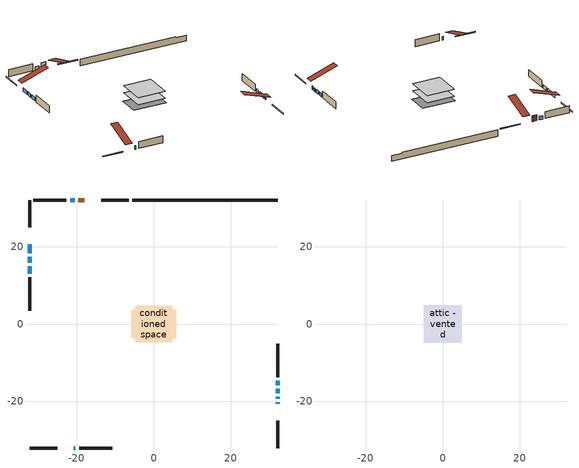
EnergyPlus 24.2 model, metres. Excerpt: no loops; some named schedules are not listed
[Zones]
conditioned space
 floor outside (Floor1 construction): -0.79,-0.79 -0.79,0.79 0.79,0.79 0.79,-0.79 z0.45
 floor adiabatic (AdiabaticFloorConstruction): -4.78,-4.78 -4.78,4.78 4.78,4.78 4.78,-4.78 z0.45
 floor foundation (Slab1 construction): -5.79,-3.66 -5.79,3.66 5.79,3.66 5.79,-3.66 z-1.78
 wall outside (RimJoist1 construction): -6.54,32.19 -13.63,32.19 / -32.19,-32.19 -25.1,-32.19 / -32.19,32.19 -32.19,25.1 / 32.19,-32.19 32.19,-25.1 z0.45:0.75
 wall outside (AdiabaticWallConstruction 1): -17.99,32.19 -19.6,32.19 z0.45:2.48
 wall outside (AdiabaticWallConstruction): -20.53,32.19 -21.72,32.19 / -20.74,-32.19 -20.32,-32.19 / 32.19,-20.74 32.19,-20.32 / -32.19,20.74 -32.19,18.36 / -32.19,17.44 -32.19,15.94 / -32.19,15.01 -32.19,13.01 / 32.19,-19.4 32.19,-18.91 / 32.19,-17.98 32.19,-16.78 / 32.19,-15.86 32.19,-14.71 z0.45:1.67
 wall outside (Wall1 construction): -22.65,32.19 -31.26,32.19 / -19.4,-32.19 -10.79,-32.19 / -32.19,12.08 -32.19,3.47 / 32.19,-13.78 32.19,-5.18 z0.45:2.89
 wall foundation (FoundationWall1 construction): -5.61,32.19,-1.78 -5.61,32.19,0.45 28.41,32.19,0.45 28.41,32.19,0.18 32.19,32.19,0.18 32.19,32.19,-1.78
 window (WindowConstruction): -20.53,32.19 -21.72,32.19 z0.45:1.67
 window (WindowConstruction 7): -20.74,-32.19 -20.33,-32.19 z0.45:1.67
 window (WindowConstruction 8): 32.19,-20.74 32.19,-20.33 z0.45:1.67
 window (WindowConstruction 1): -32.19,20.74 -32.19,18.36 z0.45:1.67
 window (WindowConstruction 2): -32.19,17.44 -32.19,15.94 z0.45:1.67
 window (WindowConstruction 3): -32.19,15.01 -32.19,13.01 z0.45:1.67
 window (WindowConstruction 4): 32.19,-19.4 32.19,-18.91 z0.45:1.67
 window (WindowConstruction 5): 32.19,-17.98 32.19,-16.78 z0.45:1.67
 window (WindowConstruction 6): 32.19,-15.86 32.19,-14.71 z0.45:1.67
 door (Door): -17.99,32.19 -19.6,32.19 z0.45:2.48
 ceiling adiabatic (AdiabaticFloorConstruction): 4.78,-4.78 4.78,4.78 -4.78,4.78 -4.78,-4.78 z0.45
attic - vented
 floor to conditioned space (Floor2 construction Reversed): -4.88,-4.88 -4.88,4.88 4.88,4.88 4.88,-4.88 z2.89
 roof outside (Roof1 construction): -17.06,32.19,2.89 -17.06,22.69,6.06 -14.56,22.69,6.06 -14.56,32.19,2.89; -21.67,-32.19,2.89 -21.67,-22.69,6.06 -24.17,-22.69,6.06 -24.17,-32.19,2.89; -32.19,21.67,2.89 -22.69,21.67,6.06 -22.69,24.17,6.06 -32.19,24.17,2.89; 32.19,-21.67,2.89 22.69,-21.67,6.06 22.69,-24.17,6.06 32.19,-24.17,2.89
[Building]
Building 1: Terrain=Suburbs
[Site:Location]
Saskatoon Intl AP_SK: Latitude {deg}=52.17; Longitude {deg}=-106.7; Time Zone {hr}=-6; Elevation {m}=504; Keep Site Location Information=Yes
[Site:GroundTemperature:Shallow]
-3.29371, -5.9198, -6.13011, -4.88389, 0.118965, 5.09852, 9.41553, 12.1502, 12.3826, 10.1583, 5.95142, 1.12462
[Site:WaterMainsTemperature]
Calculation Method=Schedule; Temperature Schedule=mains temperature schedule
[Material] Roughness=Rough; Thermal Absorptance=0.9
Name | Thickness {m} | Conductivity {W/m-K} | Density {kg/m3} | Specific Heat {J/kg-K} | Solar Absorptance | Visible Absorptance
asphalt or fiberglass shingles | 0.00635 | 0.162714 | 1121.4 | 1465.45 | 0.84 | 0.84
ceiling loosefill ins | 0.254 | 0.0480833 | 16.02 | 1046.75 | 0.7 | 0.7
ceiling stud and cavity | 0.1397 | 0.119845 | 65.682 | 1177.47 | 0.7 | 0.7
concrete 4.0 in. | 0.1016 | 1.803125 | 2242.8 | 837.4 | 0.7 | 0.7
concrete 8.0 in. | 0.2032 | 1.803125 | 2242.8 | 837.4 | 0.7 | 0.7
door material | 0.04445 | 0.0451087 | 512.64 | 1214.23 | 0.7 | 0.7
exterior vertical ins | 0.0457286 | 0.029427 | 32.04 | 1214.23 | 0.7 | 0.7
floor covering | 0.0127 | 0.0433444 | 54.468 | 1339.84 | 0.6 | 0.6
floor rigid ins; rim joist rigid ins; wall rigid ins | 0.051816 | 0.029427 | 32.04 | 1214.23 | 0.7 | 0.7
floor rigid ins 1; wall rigid ins 1 | 0.512978 | 0.029427 | 32.04 | 1214.23 | 0.7 | 0.7
floor stud and cavity | 0.1397 | 0.574091 | 92.3553 | 1139.71 | 0.7 | 0.7
floor stud and cavity 1 | 0.1397 | 1.75129 | 37.0049 | 1207.88 | 0.7 | 0.7
furniture material conditioned space 1 | 0.1524 | 0.115458 | 640.8 | 1214.23 | 0.6 | 0.6
gypsum board | 0.0127 | 0.160291 | 801 | 837.4 | 0.6 | 0.6
gypsum board 1 | 0.0127 | 0.160291 | 801 | 837.4 | 0.7 | 0.7
osb sheathing 0.5 in. | 0.0127 | 0.115458 | 512.64 | 1214.23 | 0.7 | 0.7
osb sheathing 0.75 in. | 0.01905 | 0.115458 | 512.64 | 1214.23 | 0.7 | 0.7
osb sheathing 2.0 in. | 0.0508 | 0.115458 | 512.64 | 1214.23 | 0.7 | 0.7
rim joist stud and cavity | 0.0508 | 0.0668474 | 125.044 | 1163.47 | 0.6 | 0.6
wall stud and cavity | 0.1397 | 0.218567 | 139.0536 | 1170.24 | 0.7 | 0.7
wall stud and cavity 1 | 0.0889 | 0.380278 | 52.3479 | 1209.89 | 0.7 | 0.7
wall stud and cavity 2 | 0.0889 | 0.391764 | 83.0341 | 1211.67 | 0.7 | 0.7
wood siding | 0.0254 | 0.102417 | 544.68 | 1172.36 | 0 | 0
wood siding 1; wood siding 2; wood siding 3 | 0.0254 | 0.102417 | 544.68 | 1172.36 | 0.7 | 0.7
[WindowMaterial:SimpleGlazingSystem]
Name | U-Factor {W/m2-K} | Solar Heat Gain Coefficient
WindowMaterial | 2.77825 | 0.66
WindowMaterial 1 | 2.78847 | 0.69
WindowMaterial 2 | 2.76746 | 0.63
WindowMaterial 3 | 2.77484 | 0.65
WindowMaterial 4 | 2.76064 | 0.61
WindowMaterial 5 | 2.77711 | 0.66
WindowMaterial 6 | 2.77768 | 0.66
WindowMaterial 7 | 2.99742 | 0.59
[Construction]
AdiabaticFloorConstruction: floor stud and cavity 1, floor rigid ins 1, osb sheathing 0.75 in., floor covering
AdiabaticWallConstruction: wood siding 2, wall rigid ins 1, wall stud and cavity 1, gypsum board
AdiabaticWallConstruction 1: wood siding 3, wall rigid ins 1, wall stud and cavity 1, gypsum board
Door: door material
Floor1 construction: floor stud and cavity, floor rigid ins, osb sheathing 0.75 in., floor covering
Floor2 construction Reversed: gypsum board, ceiling stud and cavity, ceiling loosefill ins
FoundationWall1 construction: concrete 8.0 in., gypsum board 1
furniture construction conditioned space 1: furniture material conditioned space 1
PartitionWallConstruction: gypsum board, wall stud and cavity 2, gypsum board
RimJoist1 construction: wood siding 1, rim joist rigid ins, osb sheathing 2.0 in., rim joist stud and cavity
Roof1 construction: asphalt or fiberglass shingles
Slab1 construction: concrete 4.0 in.
Wall1 construction: wood siding, wall rigid ins, osb sheathing 0.5 in., wall stud and cavity, gypsum board
WindowConstruction: WindowMaterial
WindowConstruction 1: WindowMaterial 1
WindowConstruction 2: WindowMaterial 2
WindowConstruction 3: WindowMaterial 3
WindowConstruction 4: WindowMaterial 4
WindowConstruction 5: WindowMaterial 5
WindowConstruction 6: WindowMaterial 6
WindowConstruction 7; WindowConstruction 8: WindowMaterial 7
[Zone] Multiplier=1; Part of Total Floor Area=Yes
Name | Volume {m3}
attic - vented | 48.9018
conditioned space | 440.5
[Space]
Name | Zone | Volume {m3}
attic - vented 1 | attic - vented | 48.9018
conditioned space 1 | conditioned space | 440.5
[ZoneInfiltration:EffectiveLeakageArea]
infil attic - vented 1: Zone or Space=attic - vented 1; Schedule=Always On Discrete; Effective Air Leakage Area {cm2}=3261.6; Stack Coefficient=0.000220202; Wind Coefficient=1.00261e-05
[ZoneMixing]
whole house fan mix: Zone or Space=attic - vented; Schedule=Always On Continuous; Design Flow Rate Calculation Method=Flow/Zone; Design Flow Rate {m3/s}=0; Source Zone or Space=conditioned space
[SurfaceProperty:ExposedFoundationPerimeter]
Slab1: Exposed Perimeter Calculation Method=TotalExposedPerimeter; Total Exposed Perimeter {m}=37.8
[InternalMass] Zone or ZoneList=conditioned space; Space or SpaceList=conditioned space 1
Name | Construction | Surface Area {m2}
furniture mass conditioned space 1 | furniture construction conditioned space 1 | 71.5103
partition wall mass | PartitionWallConstruction | 178.776
[Lights]
interior lighting: Zone or ZoneList or Space or SpaceList=conditioned space 1; Schedule=interior lighting schedule; Design Level Calculation Method=LightingLevel; Lighting Level {W}=343.2; Return Air Fraction=0; Fraction Radiant=0.6; Fraction Visible=0.2; Fraction Replaceable=1
[People]
occupants: Zone or ZoneList or Space or SpaceList=conditioned space 1; Number of People Schedule=occupants schedule; Number of People Calculation Method=People; Number of People=3; Fraction Radiant=0.314171; Sensible Heat Fraction=0.56303; Activity Level Schedule=occupants activity schedule; Carbon Dioxide Generation Rate {m3/s-W}=0; Enable ASHRAE 55 Comfort Warnings=No; Mean Radiant Temperature Calculation Type=EnclosureAveraged
[ElectricEquipment] Zone or ZoneList or Space or SpaceList=conditioned space 1; Design Level Calculation Method=EquipmentLevel
Name | Schedule | Design Level {W} | Fraction Latent | Fraction Radiant | Fraction Lost
clothes dryer | clothes dryer schedule | 140.772 | 0.015 | 0.081 | 0.85
clothes washer | clothes washer schedule | 32.1985 | 0.03 | 0.162 | 0.7
cooking range | cooking range schedule | 215.147 | 0.08 | 0.432 | 0.2
dishwasher | dishwasher schedule | 66.8632 | 0.3 | 0.18 | 0.4
fridge | fridge schedule | 72.9452 | 0 | 0.6 | 0
mech vent house fan | mech vent house fan schedule | 0 | 0 | 0 | 1
mech vent house fan cfis | mech vent house fan cfis schedule | 0 | 0 | 0 | 0
misc plug loads | misc plug loads schedule | 494.7 | 0.045 | 0.513 | 0.1
whole house fan | Always On Discrete | 0 | 0 | 0 | 1
[OtherEquipment] Zone or ZoneList or Space or SpaceList=conditioned space 1; Design Level Calculation Method=EquipmentLevel
Name | Fuel Type | Schedule | Design Level {W} | Fraction Latent | Fraction Radiant | Fraction Lost
clothes dryer 1 | Electricity | clothes dryer schedule | 0 | 0.015 | 0.081 | 0.85
cooking range 1 | Electricity | cooking range schedule | 0 | 0.08 | 0.432 | 0.2
general water use latent | None | general water use schedule | 62.594 | 1 | 0 | 0
general water use sensible | None | general water use schedule | -61.6891 | 0 | 0.6 | 0
mech vent house fan latent load | None | Always On Discrete | 0 | 1 | 0 | 0
mech vent house fan sensible load | None | Always On Discrete | 0 | 0 | 0 | 0
water heater energy adjustment1 | NaturalGas | Always On Discrete | 0.01 | 0 | 0 | 1
[ZoneInfiltration:DesignFlowRate] Zone or ZoneList or Space or SpaceList=conditioned space 1; Schedule=Always On Discrete; Design Flow Rate Calculation Method=Flow/Zone; Design Flow Rate {m3/s}=0
infil flow; natural vent flow; whole house fan flow
[AvailabilityManager:Scheduled]
furnace airloop Availability Manager: Schedule=Always On Discrete
[Foundation:Kiva]
Foundation Kiva 1: Initial Indoor Air Temperature {C}=21; Wall Height Above Grade {m}=0.450007; Wall Depth Below Slab {m}=0.2032; Custom Block Material Name 1=exterior vertical ins; Custom Block Depth 1 {m}=2.23001; Custom Block X Position 1 {m}=0.2159; Custom Block Z Position 1 {m}=0
[Foundation:Kiva:Settings]
Soil Conductivity {W/m-K}=0.849921; Soil Density {kg/m3}=1842.3; Soil Specific Heat {J/kg-K}=418.7; Ground Solar Absorptivity=0.9; Ground Thermal Absorptivity=0.9; Ground Surface Roughness {m}=0.03; Far-Field Width {m}=40; Deep-Ground Boundary Condition=ZeroFlux; Deep-Ground Depth {m}=40; Minimum Cell Dimension {m}=0.2; Maximum Cell Growth Coefficient=3; Simulation Timestep=Timestep
[Exterior:Lights]
exterior lighting: Schedule=exterior lighting schedule; Design Level {W}=75.6
[EnergyManagementSystem:GlobalVariable]
furnace_airloop_Fan_RTF
infil_program_Qfan
infil_program_Qinf
natural_vent_program_Qnv
natural_vent_program_Qwhf
[EnergyManagementSystem:Sensor]
Name | Output:Variable or Output:Meter Index Key | Output:Variable or Output:Meter
airflow_gain | infil flow | Infiltration Sensible Heat Gain Energy
airflow_gain_1 | natural vent flow | Infiltration Sensible Heat Gain Energy
airflow_gain_2 | whole house fan flow | Infiltration Sensible Heat Gain Energy
airflow_loss | infil flow | Infiltration Sensible Heat Loss Energy
airflow_loss_1 | natural vent flow | Infiltration Sensible Heat Loss Energy
airflow_loss_2 | whole house fan flow | Infiltration Sensible Heat Loss Energy
clg_load_cond |  | Cooling:EnergyTransfer:Zone:CONDITIONED SPACE
clg_sp_s; clg_sp_s_1 | cooling setpoint | Schedule Value
clothes_dryer_exhaust_0_sch_s | clothes dryer exhaust 0 schedule | Schedule Value
cool_season | cooling season schedule | Schedule Value
htg_load_cond |  | Heating:EnergyTransfer:Zone:CONDITIONED SPACE
htg_sp_s; htg_sp_s_1 | heating setpoint | Schedule Value
ig_ee_conv | clothes dryer | Electric Equipment Convective Heating Energy
ig_ee_conv_2 | cooking range | Electric Equipment Convective Heating Energy
ig_ee_conv_4 | fridge | Electric Equipment Convective Heating Energy
ig_ee_conv_5 | misc plug loads | Electric Equipment Convective Heating Energy
ig_ee_conv_6 | whole house fan | Electric Equipment Convective Heating Energy
ig_ee_rad | clothes dryer | Electric Equipment Radiant Heating Energy
ig_ee_rad_2 | cooking range | Electric Equipment Radiant Heating Energy
ig_ee_rad_4 | fridge | Electric Equipment Radiant Heating Energy
ig_ee_rad_5 | misc plug loads | Electric Equipment Radiant Heating Energy
ig_ee_rad_6 | whole house fan | Electric Equipment Radiant Heating Energy
ig_lgt_conv | interior lighting | Lights Convective Heating Energy
ig_lgt_rad | interior lighting | Lights Radiant Heating Energy
ig_lgt_vis | interior lighting | Lights Visible Radiation Heating Energy
ig_oe_conv | clothes dryer 1 | Other Equipment Convective Heating Energy
ig_oe_conv_1 | cooking range 1 | Other Equipment Convective Heating Energy
ig_oe_conv_2 | general water use latent | Other Equipment Convective Heating Energy
ig_oe_conv_3 | general water use sensible | Other Equipment Convective Heating Energy
ig_oe_conv_4 | water heater energy adjustment1 | Other Equipment Convective Heating Energy
ig_oe_rad | clothes dryer 1 | Other Equipment Radiant Heating Energy
ig_oe_rad_1 | cooking range 1 | Other Equipment Radiant Heating Energy
ig_oe_rad_2 | general water use latent | Other Equipment Radiant Heating Energy
ig_oe_rad_3 | general water use sensible | Other Equipment Radiant Heating Energy
ig_oe_rad_4 | water heater energy adjustment1 | Other Equipment Radiant Heating Energy
ig_ppl_conv | occupants | People Convective Heating Energy
ig_ppl_rad | occupants | People Radiant Heating Energy
im_conv | furniture mass conditioned space 1 | Surface Inside Face Convection Heat Gain Energy
im_conv_1 | partition wall mass | Surface Inside Face Convection Heat Gain Energy
im_ig | furniture mass conditioned space 1 | Surface Inside Face Internal Gains Radiation Heat Gain Energy
im_ig_1 | partition wall mass | Surface Inside Face Internal Gains Radiation Heat Gain Energy
im_lgt | furniture mass conditioned space 1 | Surface Inside Face Lights Radiation Heat Gain Energy
im_lgt_1 | partition wall mass | Surface Inside Face Lights Radiation Heat Gain Energy
im_sol | furniture mass conditioned space 1 | Surface Inside Face Solar Radiation Heat Gain Energy
im_sol_1 | partition wall mass | Surface Inside Face Solar Radiation Heat Gain Energy
im_surf | furniture mass conditioned space 1 | Surface Inside Face Net Surface Thermal Radiation Heat Gain Energy
im_surf_1 | partition wall mass | Surface Inside Face Net Surface Thermal Radiation Heat Gain Energy
mv_conv | mech vent house fan | Electric Equipment Convective Heating Energy
mv_conv_1 | mech vent house fan cfis | Electric Equipment Convective Heating Energy
mv_conv_2 | mech vent house fan latent load | Other Equipment Convective Heating Energy
mv_conv_3 | mech vent house fan sensible load | Other Equipment Convective Heating Energy
mv_rad | mech vent house fan | Electric Equipment Radiant Heating Energy
mv_rad_1 | mech vent house fan cfis | Electric Equipment Radiant Heating Energy
mv_rad_2 | mech vent house fan latent load | Other Equipment Radiant Heating Energy
mv_rad_3 | mech vent house fan sensible load | Other Equipment Radiant Heating Energy
natural_vent_s | natural vent schedule | Schedule Value
out_pb_s |  | Site Outdoor Air Barometric Pressure
out_wt_s |  | Site Outdoor Air Humidity Ratio
site_vw_s |  | Site Wind Speed
ss_back_out | Window1 | Surface Window Shortwave from Zone Back Out Window Heat Transfer Rate
ss_back_out_1 | Window10 | Surface Window Shortwave from Zone Back Out Window Heat Transfer Rate
ss_back_out_2 | Window11 | Surface Window Shortwave from Zone Back Out Window Heat Transfer Rate
ss_back_out_3 | Window2 | Surface Window Shortwave from Zone Back Out Window Heat Transfer Rate
ss_back_out_4 | Window3 | Surface Window Shortwave from Zone Back Out Window Heat Transfer Rate
ss_back_out_5 | Window5 | Surface Window Shortwave from Zone Back Out Window Heat Transfer Rate
ss_back_out_6 | Window7 | Surface Window Shortwave from Zone Back Out Window Heat Transfer Rate
ss_back_out_7 | Window8 | Surface Window Shortwave from Zone Back Out Window Heat Transfer Rate
ss_back_out_8 | Window9 | Surface Window Shortwave from Zone Back Out Window Heat Transfer Rate
ss_conv | Door1 | Surface Inside Face Convection Heat Gain Energy
ss_conv_1 | Window1 | Surface Inside Face Convection Heat Gain Energy
ss_conv_2 | Window10 | Surface Inside Face Convection Heat Gain Energy
ss_conv_3 | Window11 | Surface Inside Face Convection Heat Gain Energy
ss_conv_4 | Window2 | Surface Inside Face Convection Heat Gain Energy
ss_conv_5 | Window3 | Surface Inside Face Convection Heat Gain Energy
ss_conv_6 | Window5 | Surface Inside Face Convection Heat Gain Energy
ss_conv_7 | Window7 | Surface Inside Face Convection Heat Gain Energy
ss_conv_8 | Window8 | Surface Inside Face Convection Heat Gain Energy
ss_conv_9 | Window9 | Surface Inside Face Convection Heat Gain Energy
ss_ig | Door1 | Surface Inside Face Internal Gains Radiation Heat Gain Energy
ss_ig_1 | Window1 | Surface Inside Face Internal Gains Radiation Heat Gain Energy
ss_ig_2 | Window10 | Surface Inside Face Internal Gains Radiation Heat Gain Energy
ss_ig_3 | Window11 | Surface Inside Face Internal Gains Radiation Heat Gain Energy
ss_ig_4 | Window2 | Surface Inside Face Internal Gains Radiation Heat Gain Energy
ss_ig_5 | Window3 | Surface Inside Face Internal Gains Radiation Heat Gain Energy
ss_ig_6 | Window5 | Surface Inside Face Internal Gains Radiation Heat Gain Energy
ss_ig_7 | Window7 | Surface Inside Face Internal Gains Radiation Heat Gain Energy
ss_ig_8 | Window8 | Surface Inside Face Internal Gains Radiation Heat Gain Energy
ss_ig_9 | Window9 | Surface Inside Face Internal Gains Radiation Heat Gain Energy
ss_lgt | Door1 | Surface Inside Face Lights Radiation Heat Gain Energy
ss_sol | Door1 | Surface Inside Face Solar Radiation Heat Gain Energy
ss_surf | Door1 | Surface Inside Face Net Surface Thermal Radiation Heat Gain Energy
ss_surf_1 | Window1 | Surface Inside Face Net Surface Thermal Radiation Heat Gain Energy
ss_surf_2 | Window10 | Surface Inside Face Net Surface Thermal Radiation Heat Gain Energy
ss_surf_3 | Window11 | Surface Inside Face Net Surface Thermal Radiation Heat Gain Energy
ss_surf_4 | Window2 | Surface Inside Face Net Surface Thermal Radiation Heat Gain Energy
ss_surf_5 | Window3 | Surface Inside Face Net Surface Thermal Radiation Heat Gain Energy
ss_surf_6 | Window5 | Surface Inside Face Net Surface Thermal Radiation Heat Gain Energy
ss_surf_7 | Window7 | Surface Inside Face Net Surface Thermal Radiation Heat Gain Energy
ss_surf_8 | Window8 | Surface Inside Face Net Surface Thermal Radiation Heat Gain Energy
ss_surf_9 | Window9 | Surface Inside Face Net Surface Thermal Radiation Heat Gain Energy
ss_trans_in | Window1 | Surface Window Transmitted Solar Radiation Rate
ss_trans_in_1 | Window10 | Surface Window Transmitted Solar Radiation Rate
ss_trans_in_2 | Window11 | Surface Window Transmitted Solar Radiation Rate
ss_trans_in_3 | Window2 | Surface Window Transmitted Solar Radiation Rate
ss_trans_in_4 | Window3 | Surface Window Transmitted Solar Radiation Rate
ss_trans_in_5 | Window5 | Surface Window Transmitted Solar Radiation Rate
ss_trans_in_6 | Window7 | Surface Window Transmitted Solar Radiation Rate
ss_trans_in_7 | Window8 | Surface Window Transmitted Solar Radiation Rate
ss_trans_in_8 | Window9 | Surface Window Transmitted Solar Radiation Rate
ss_trans_out | Window1 | Surface Inside Face Initial Transmitted Diffuse Transmitted Out Window Solar Radiation Rate
ss_trans_out_1 | Window10 | Surface Inside Face Initial Transmitted Diffuse Transmitted Out Window Solar Radiation Rate
ss_trans_out_2 | Window11 | Surface Inside Face Initial Transmitted Diffuse Transmitted Out Window Solar Radiation Rate
ss_trans_out_3 | Window2 | Surface Inside Face Initial Transmitted Diffuse Transmitted Out Window Solar Radiation Rate
ss_trans_out_4 | Window3 | Surface Inside Face Initial Transmitted Diffuse Transmitted Out Window Solar Radiation Rate
ss_trans_out_5 | Window5 | Surface Inside Face Initial Transmitted Diffuse Transmitted Out Window Solar Radiation Rate
ss_trans_out_6 | Window7 | Surface Inside Face Initial Transmitted Diffuse Transmitted Out Window Solar Radiation Rate
ss_trans_out_7 | Window8 | Surface Inside Face Initial Transmitted Diffuse Transmitted Out Window Solar Radiation Rate
ss_trans_out_8 | Window9 | Surface Inside Face Initial Transmitted Diffuse Transmitted Out Window Solar Radiation Rate
s_conv | Floor1 | Surface Inside Face Convection Heat Gain Energy
s_conv_1 | Floor2 | Surface Inside Face Convection Heat Gain Energy
s_conv_10 | Wall1:0 | Surface Inside Face Convection Heat Gain Energy
s_conv_11 | Wall1:180 | Surface Inside Face Convection Heat Gain Energy
s_conv_12 | Wall1:270 | Surface Inside Face Convection Heat Gain Energy
s_conv_13 | Wall1:90 | Surface Inside Face Convection Heat Gain Energy
s_conv_2 | FoundationWall1 | Surface Inside Face Convection Heat Gain Energy
s_conv_3 | inferred conditioned ceiling | Surface Inside Face Convection Heat Gain Energy
s_conv_4 | inferred conditioned floor | Surface Inside Face Convection Heat Gain Energy
s_conv_5 | RimJoist1:0 | Surface Inside Face Convection Heat Gain Energy
s_conv_6 | RimJoist1:180 | Surface Inside Face Convection Heat Gain Energy
s_conv_7 | RimJoist1:270 | Surface Inside Face Convection Heat Gain Energy
s_conv_8 | RimJoist1:90 | Surface Inside Face Convection Heat Gain Energy
s_conv_9 | Slab1 | Surface Inside Face Convection Heat Gain Energy
s_ig | Floor1 | Surface Inside Face Internal Gains Radiation Heat Gain Energy
s_ig_1 | Floor2 | Surface Inside Face Internal Gains Radiation Heat Gain Energy
s_ig_10 | Wall1:0 | Surface Inside Face Internal Gains Radiation Heat Gain Energy
s_ig_11 | Wall1:180 | Surface Inside Face Internal Gains Radiation Heat Gain Energy
s_ig_12 | Wall1:270 | Surface Inside Face Internal Gains Radiation Heat Gain Energy
s_ig_13 | Wall1:90 | Surface Inside Face Internal Gains Radiation Heat Gain Energy
s_ig_2 | FoundationWall1 | Surface Inside Face Internal Gains Radiation Heat Gain Energy
s_ig_3 | inferred conditioned ceiling | Surface Inside Face Internal Gains Radiation Heat Gain Energy
s_ig_4 | inferred conditioned floor | Surface Inside Face Internal Gains Radiation Heat Gain Energy
s_ig_5 | RimJoist1:0 | Surface Inside Face Internal Gains Radiation Heat Gain Energy
s_ig_6 | RimJoist1:180 | Surface Inside Face Internal Gains Radiation Heat Gain Energy
s_ig_7 | RimJoist1:270 | Surface Inside Face Internal Gains Radiation Heat Gain Energy
s_ig_8 | RimJoist1:90 | Surface Inside Face Internal Gains Radiation Heat Gain Energy
s_ig_9 | Slab1 | Surface Inside Face Internal Gains Radiation Heat Gain Energy
s_lgt | Floor1 | Surface Inside Face Lights Radiation Heat Gain Energy
s_lgt_1 | Floor2 | Surface Inside Face Lights Radiation Heat Gain Energy
s_lgt_10 | Wall1:0 | Surface Inside Face Lights Radiation Heat Gain Energy
s_lgt_11 | Wall1:180 | Surface Inside Face Lights Radiation Heat Gain Energy
s_lgt_12 | Wall1:270 | Surface Inside Face Lights Radiation Heat Gain Energy
s_lgt_13 | Wall1:90 | Surface Inside Face Lights Radiation Heat Gain Energy
s_lgt_2 | FoundationWall1 | Surface Inside Face Lights Radiation Heat Gain Energy
s_lgt_3 | inferred conditioned ceiling | Surface Inside Face Lights Radiation Heat Gain Energy
s_lgt_4 | inferred conditioned floor | Surface Inside Face Lights Radiation Heat Gain Energy
s_lgt_5 | RimJoist1:0 | Surface Inside Face Lights Radiation Heat Gain Energy
s_lgt_6 | RimJoist1:180 | Surface Inside Face Lights Radiation Heat Gain Energy
s_lgt_7 | RimJoist1:270 | Surface Inside Face Lights Radiation Heat Gain Energy
s_lgt_8 | RimJoist1:90 | Surface Inside Face Lights Radiation Heat Gain Energy
s_lgt_9 | Slab1 | Surface Inside Face Lights Radiation Heat Gain Energy
s_sol | Floor1 | Surface Inside Face Solar Radiation Heat Gain Energy
s_sol_1 | Floor2 | Surface Inside Face Solar Radiation Heat Gain Energy
s_sol_10 | Wall1:0 | Surface Inside Face Solar Radiation Heat Gain Energy
s_sol_11 | Wall1:180 | Surface Inside Face Solar Radiation Heat Gain Energy
s_sol_12 | Wall1:270 | Surface Inside Face Solar Radiation Heat Gain Energy
s_sol_13 | Wall1:90 | Surface Inside Face Solar Radiation Heat Gain Energy
s_sol_2 | FoundationWall1 | Surface Inside Face Solar Radiation Heat Gain Energy
s_sol_3 | inferred conditioned ceiling | Surface Inside Face Solar Radiation Heat Gain Energy
s_sol_4 | inferred conditioned floor | Surface Inside Face Solar Radiation Heat Gain Energy
s_sol_5 | RimJoist1:0 | Surface Inside Face Solar Radiation Heat Gain Energy
s_sol_6 | RimJoist1:180 | Surface Inside Face Solar Radiation Heat Gain Energy
s_sol_7 | RimJoist1:270 | Surface Inside Face Solar Radiation Heat Gain Energy
s_sol_8 | RimJoist1:90 | Surface Inside Face Solar Radiation Heat Gain Energy
s_sol_9 | Slab1 | Surface Inside Face Solar Radiation Heat Gain Energy
s_surf | Floor1 | Surface Inside Face Net Surface Thermal Radiation Heat Gain Energy
s_surf_1 | Floor2 | Surface Inside Face Net Surface Thermal Radiation Heat Gain Energy
s_surf_10 | Wall1:0 | Surface Inside Face Net Surface Thermal Radiation Heat Gain Energy
s_surf_11 | Wall1:180 | Surface Inside Face Net Surface Thermal Radiation Heat Gain Energy
s_surf_12 | Wall1:270 | Surface Inside Face Net Surface Thermal Radiation Heat Gain Energy
s_surf_13 | Wall1:90 | Surface Inside Face Net Surface Thermal Radiation Heat Gain Energy
s_surf_2 | FoundationWall1 | Surface Inside Face Net Surface Thermal Radiation Heat Gain Energy
s_surf_3 | inferred conditioned ceiling | Surface Inside Face Net Surface Thermal Radiation Heat Gain Energy
s_surf_4 | inferred conditioned floor | Surface Inside Face Net Surface Thermal Radiation Heat Gain Energy
s_surf_5 | RimJoist1:0 | Surface Inside Face Net Surface Thermal Radiation Heat Gain Energy
s_surf_6 | RimJoist1:180 | Surface Inside Face Net Surface Thermal Radiation Heat Gain Energy
